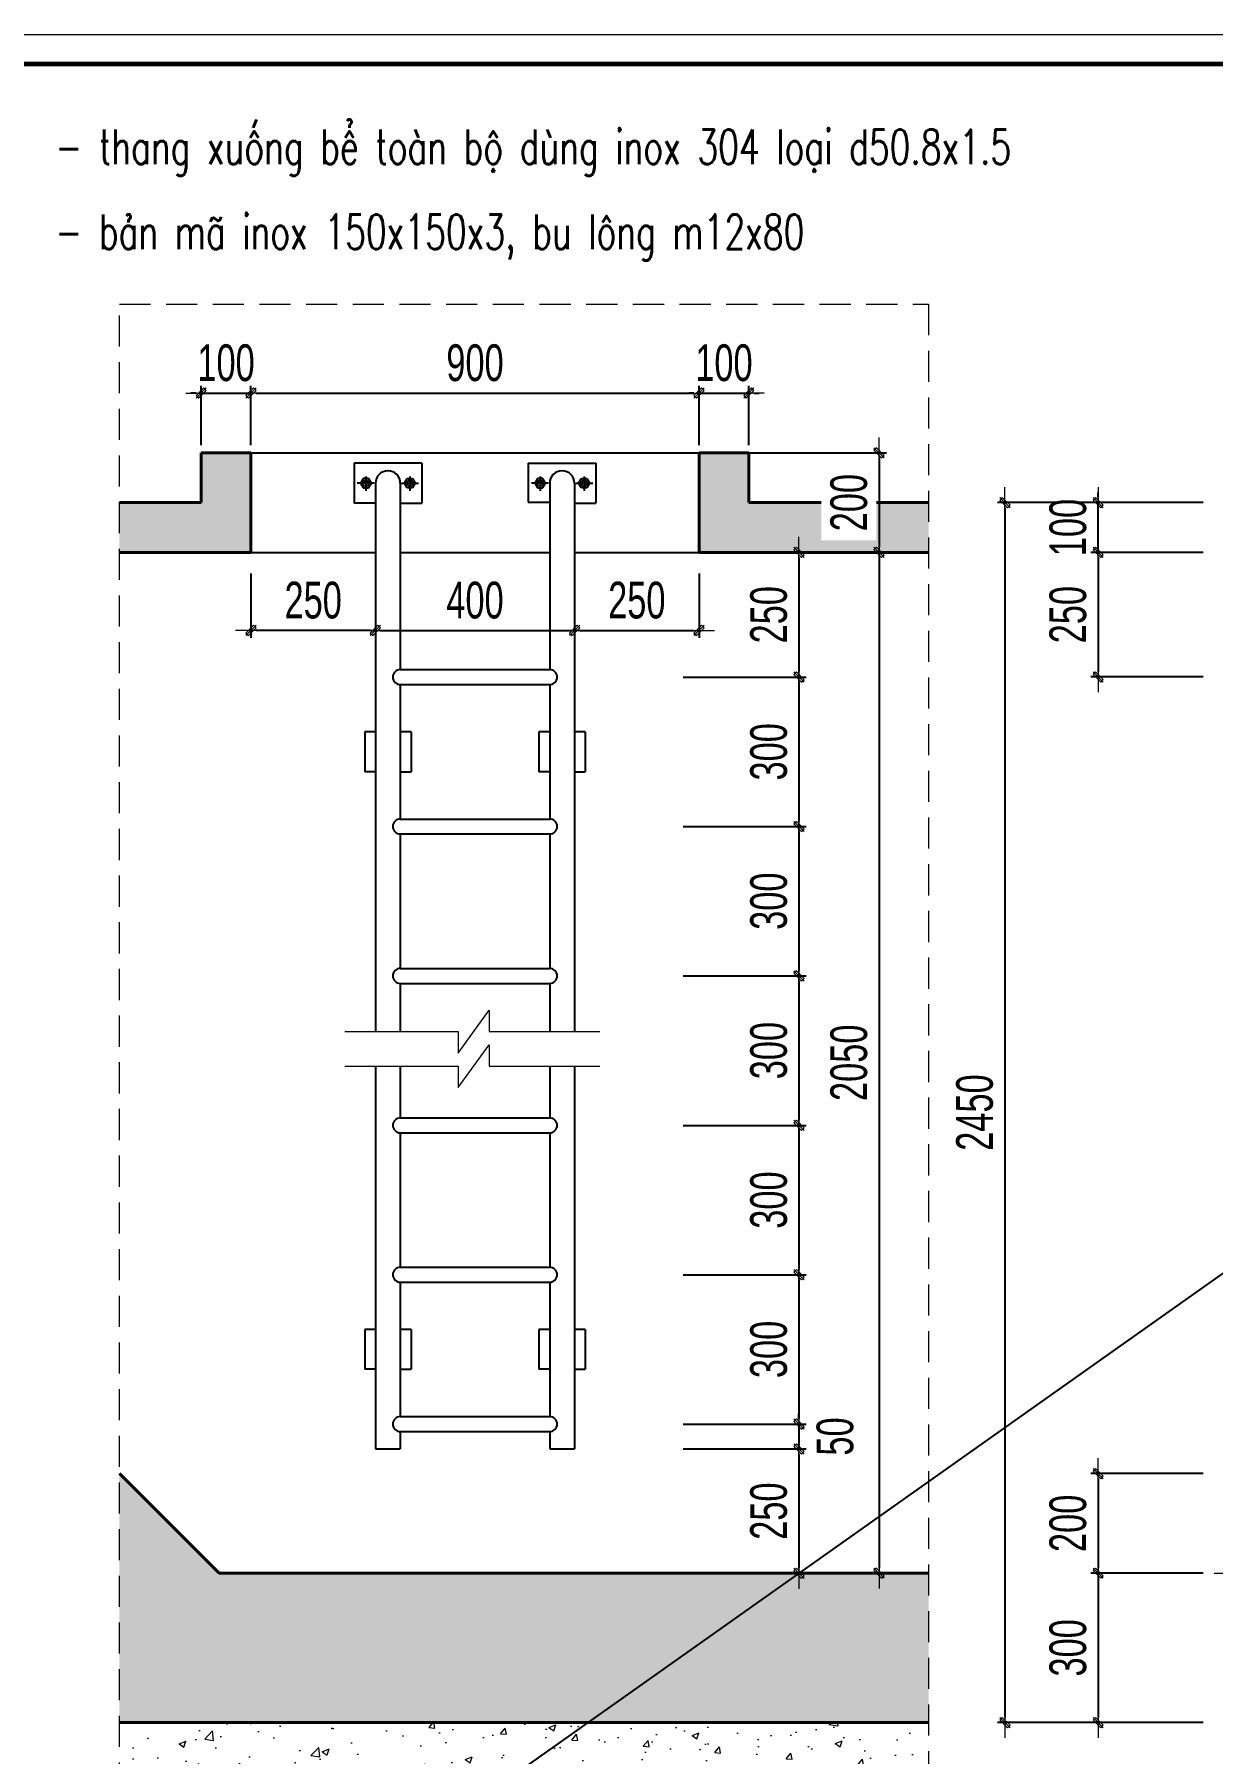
# Model space of a CAD drawing. Extents: x -192823 to 24985, y 78808 to 102574.
# Drawn here: x -127014 to -122281, y 95664 to 102570 of the extents above; entities that cross this region are included whole.
import ezdxf
from ezdxf.enums import TextEntityAlignment as Align

# ---------------------------------------------------------------- set-up
doc = ezdxf.new("R2010")
doc.units = 0
doc.header["$LTSCALE"] = 5
doc.header["$MEASUREMENT"] = 0
doc.header["$PDMODE"] = 3
doc.header["$PDSIZE"] = -5
doc.linetypes.add('DASHDOT', pattern=[1, 0.5, -0.25, 0, -0.25])
doc.linetypes.add('HIDDEN', pattern=[0.375, 0.25, -0.125])
doc.layers.get('0').update_dxf_attribs({"linetype": 'CONTINUOUS', "lineweight": 25})
doc.layers.get('DEFPOINTS').update_dxf_attribs({"linetype": 'CONTINUOUS', "lineweight": 9})
for name, color, linetype, lineweight in [('EG Hatch', 252, 'CONTINUOUS', 9), ('ISO', 153, 'CONTINUOUS', 15), ('Khungten_LCDI', 7, 'CONTINUOUS', 25), ('KICHTHUOC', 167, 'CONTINUOUS', 15), ('LC Dim', 8, 'CONTINUOUS', 18), ('LC Hatch', 252, 'CONTINUOUS', 9), ('LC MANH DUT', 35, 'HIDDEN', 5), ('LC Net dam2', 6, 'CONTINUOUS', 40), ('LC Net thay', 7, 'CONTINUOUS', 25), ('LC Net truc', 79, 'DASHDOT', 13), ('LC Text1', 3, 'CONTINUOUS', 20)]:
    doc.layers.add(name, color=color, linetype=linetype, lineweight=lineweight)
doc.layers.add('KCS_Plotter', color=11, linetype='CONTINUOUS', plot=False)
doc.styles.add('HOATBIF', font='hoatbif.shx', dxfattribs={"width": 0.7})
doc.styles.add('Khungten', font='', dxfattribs={"width": 0.9, "height": 5000})
doc.styles.add('LC 3', font='vnsimli.shx', dxfattribs={"width": 0.75})
doc.styles.add('Title', font='', dxfattribs={"width": 0.8})
doc.styles.get('Khungten').set_extended_font_data('.VnAvantH')
doc.styles.get('Title').set_extended_font_data('.VnBlackH')
doc.dimstyles.new('1-100(1-50)', dxfattribs={"dimscale": 59, "dimtxt": 2.5, "dimasz": 0.35, "dimexe": 0.5, "dimexo": 0, "dimgap": 0.8, "dimtad": 1, "dimdec": 0, "dimzin": 0, "dimdsep": 46, "dimtxsty": 'HOATBIF', "dimblk1": 'DOT', "dimblk2": 'DOT', "dimsah": 1, "dimcen": -1, "dimdle": 1, "dimclrd": 256, "dimclre": 256, "dimclrt": 4, "dimadec": 3, "dimazin": 2, "dimtfac": 0.333333, "dimtdec": 0, "dimtix": 1, "dimtmove": 2, "dimatfit": 3, "dimldrblk": 'DOT', "dimfxl": 1, "dimtvp": 0.833333, "dimtolj": 1, "dimtzin": 0, "dimarcsym": 0})

# ---------------------------------------------------------------- blocks, each defined once
blk = doc.blocks.new('DOT')
at = {"layer": 'KICHTHUOC'}
blk.add_line((-3, 0), (3, 0), dxfattribs=at)
at = {"layer": 'KICHTHUOC', "color": 4}
blk.add_line((-1, -1), (1, 1), dxfattribs=at)
blk.add_lwpolyline([(0.5, 1), (-1, -0.5), (-0.5, -1), (1, 0.5)], close=True, dxfattribs=at)
blk = doc.blocks.new('*D204')
at = {"layer": 'DEFPOINTS', "color": 0, "transparency": 16777216}
for p in [(-126143.9, 101129.3), (-126343.9, 100919.7), (-126143.9, 100919.7)]:
    blk.add_point(p, dxfattribs=at)
at = {"layer": 'LC Dim', "lineweight": -2, "transparency": 16777216}
for p, q in [((-126364.5, 101129.3), (-126385.2, 101129.3)), ((-126343.9, 100919.7), (-126343.9, 101158.8)), ((-126343.9, 101129.3), (-126143.9, 101129.3)), ((-126143.9, 100919.7), (-126143.9, 101158.8)), ((-126123.2, 101129.3), (-126102.6, 101129.3))]:
    blk.add_line(p, q, dxfattribs=at)
at = {"layer": 'LC Dim', "lineweight": -2, "transparency": 16777216, "xscale": 20.65, "yscale": 20.65, "zscale": 20.65}
blk.add_blockref('DOT', (-126343.9, 101129.3), dxfattribs=at)
at = {"layer": 'LC Dim', "lineweight": -2, "transparency": 16777216, "xscale": 20.65, "yscale": 20.65, "zscale": 20.65, "rotation": 180}
blk.add_blockref('DOT', (-126143.9, 101129.3), dxfattribs=at)
at = {"layer": 'LC Dim', "color": 4, "transparency": 16777216, "insert": (-126243.9, 101250.2), "char_height": 147.5, "attachment_point": 5, "style": 'HOATBIF'}
blk.add_mtext('\\A1;100', dxfattribs=at)
blk = doc.blocks.new('*D205')
at = {"layer": 'DEFPOINTS', "color": 0, "transparency": 16777216}
for p in [(-124343.9, 101129.3), (-126143.9, 100919.7), (-124343.9, 100919.7)]:
    blk.add_point(p, dxfattribs=at)
at = {"layer": 'LC Dim', "lineweight": -2, "transparency": 16777216}
for p, q in [((-126143.9, 100919.7), (-126143.9, 101158.8)), ((-126123.2, 101129.3), (-124364.5, 101129.3)), ((-124343.9, 100919.7), (-124343.9, 101158.8))]:
    blk.add_line(p, q, dxfattribs=at)
at = {"layer": 'LC Dim', "lineweight": -2, "transparency": 16777216, "xscale": 20.65, "yscale": 20.65, "zscale": 20.65, "rotation": 180}
blk.add_blockref('DOT', (-126143.9, 101129.3), dxfattribs=at)
at = {"layer": 'LC Dim', "lineweight": -2, "transparency": 16777216, "xscale": 20.65, "yscale": 20.65, "zscale": 20.65}
blk.add_blockref('DOT', (-124343.9, 101129.3), dxfattribs=at)
at = {"layer": 'LC Dim', "color": 4, "transparency": 16777216, "insert": (-125243.9, 101250.2), "char_height": 147.5, "attachment_point": 5, "style": 'HOATBIF'}
blk.add_mtext('\\A1;900', dxfattribs=at)
blk = doc.blocks.new('*D206')
at = {"layer": 'DEFPOINTS', "color": 0, "transparency": 16777216}
for p in [(-124143.9, 101129.3), (-124343.9, 100919.7), (-124143.9, 100919.7)]:
    blk.add_point(p, dxfattribs=at)
at = {"layer": 'LC Dim', "lineweight": -2, "transparency": 16777216}
for p, q in [((-124364.5, 101129.3), (-124385.2, 101129.3)), ((-124343.9, 100919.7), (-124343.9, 101158.8)), ((-124343.9, 101129.3), (-124143.9, 101129.3)), ((-124143.9, 100919.7), (-124143.9, 101158.8)), ((-124123.2, 101129.3), (-124102.6, 101129.3))]:
    blk.add_line(p, q, dxfattribs=at)
at = {"layer": 'LC Dim', "lineweight": -2, "transparency": 16777216, "xscale": 20.65, "yscale": 20.65, "zscale": 20.65}
blk.add_blockref('DOT', (-124343.9, 101129.3), dxfattribs=at)
at = {"layer": 'LC Dim', "lineweight": -2, "transparency": 16777216, "xscale": 20.65, "yscale": 20.65, "zscale": 20.65, "rotation": 180}
blk.add_blockref('DOT', (-124143.9, 101129.3), dxfattribs=at)
at = {"layer": 'LC Dim', "color": 4, "transparency": 16777216, "insert": (-124243.9, 101250.2), "char_height": 147.5, "attachment_point": 5, "style": 'HOATBIF'}
blk.add_mtext('\\A1;100', dxfattribs=at)
blk = doc.blocks.new('*D207')
at = {"layer": 'DEFPOINTS', "color": 0, "transparency": 16777216}
for p in [(-124407.6, 100889.2), (-124407.6, 100489.2), (-123620.8, 100489.2)]:
    blk.add_point(p, dxfattribs=at)
at = {"layer": 'LC Dim', "lineweight": -2, "transparency": 16777216}
for p, q in [((-124407.6, 100889.2), (-123591.3, 100889.2)), ((-123620.8, 100868.5), (-123620.8, 100509.8)), ((-124407.6, 100489.2), (-123591.3, 100489.2))]:
    blk.add_line(p, q, dxfattribs=at)
at = {"layer": 'LC Dim', "lineweight": -2, "transparency": 16777216, "xscale": 20.65, "yscale": 20.65, "zscale": 20.65}
for p, rotation in [((-123620.8, 100889.2), 90), ((-123620.8, 100489.2), 270)]:
    blk.add_blockref('DOT', p, dxfattribs=dict(at, rotation=rotation))
at = {"layer": 'LC Dim', "color": 4, "transparency": 16777216, "insert": (-123741.7, 100689.2), "char_height": 147.5, "attachment_point": 5, "rotation": 90, "style": 'HOATBIF', "bg_fill": 3, "box_fill_scale": 1.25, "bg_fill_color": 256, "bg_fill_true_color": 13158600, "bg_fill_transparency": 0}
blk.add_mtext('\\A1;200', dxfattribs=at)
blk = doc.blocks.new('*D208')
at = {"layer": 'DEFPOINTS', "color": 0, "transparency": 16777216}
for p in [(-124407.6, 100489.2), (-124407.6, 99988.3), (-123942.7, 99988.3)]:
    blk.add_point(p, dxfattribs=at)
at = {"layer": 'LC Dim', "lineweight": -2, "transparency": 16777216}
for p, q in [((-124407.6, 100489.2), (-123913.2, 100489.2)), ((-123942.7, 100468.5), (-123942.7, 100009)), ((-124407.6, 99988.3), (-123913.2, 99988.3))]:
    blk.add_line(p, q, dxfattribs=at)
at = {"layer": 'LC Dim', "lineweight": -2, "transparency": 16777216, "xscale": 20.65, "yscale": 20.65, "zscale": 20.65}
for p, rotation in [((-123942.7, 100489.2), 90), ((-123942.7, 99988.3), 270)]:
    blk.add_blockref('DOT', p, dxfattribs=dict(at, rotation=rotation))
at = {"layer": 'LC Dim', "color": 4, "transparency": 16777216, "insert": (-124063.7, 100238.8), "char_height": 147.5, "attachment_point": 5, "rotation": 90, "style": 'HOATBIF'}
blk.add_mtext('\\A1;250', dxfattribs=at)
blk = doc.blocks.new('*D209')
at = {"layer": 'DEFPOINTS', "color": 0, "transparency": 16777216}
for p in [(-124407.6, 99388.3), (-124407.6, 98788.3), (-123942.7, 98788.3)]:
    blk.add_point(p, dxfattribs=at)
at = {"layer": 'LC Dim', "lineweight": -2, "transparency": 16777216}
for p, q in [((-124407.6, 99388.3), (-123913.2, 99388.3)), ((-123942.7, 99367.7), (-123942.7, 98809)), ((-124407.6, 98788.3), (-123913.2, 98788.3))]:
    blk.add_line(p, q, dxfattribs=at)
at = {"layer": 'LC Dim', "lineweight": -2, "transparency": 16777216, "xscale": 20.65, "yscale": 20.65, "zscale": 20.65}
for p, rotation in [((-123942.7, 99388.3), 90), ((-123942.7, 98788.3), 270)]:
    blk.add_blockref('DOT', p, dxfattribs=dict(at, rotation=rotation))
at = {"layer": 'LC Dim', "color": 4, "transparency": 16777216, "insert": (-124063.7, 99088.3), "char_height": 147.5, "attachment_point": 5, "rotation": 90, "style": 'HOATBIF'}
blk.add_mtext('\\A1;300', dxfattribs=at)
blk = doc.blocks.new('*D210')
at = {"layer": 'DEFPOINTS', "color": 0, "transparency": 16777216}
for p in [(-124407.6, 98788.3), (-124407.6, 98187.8), (-123942.7, 98187.8)]:
    blk.add_point(p, dxfattribs=at)
at = {"layer": 'LC Dim', "lineweight": -2, "transparency": 16777216}
for p, q in [((-124407.6, 98788.3), (-123913.2, 98788.3)), ((-123942.7, 98767.7), (-123942.7, 98208.5)), ((-124407.6, 98187.8), (-123913.2, 98187.8))]:
    blk.add_line(p, q, dxfattribs=at)
at = {"layer": 'LC Dim', "lineweight": -2, "transparency": 16777216, "xscale": 20.65, "yscale": 20.65, "zscale": 20.65}
for p, rotation in [((-123942.7, 98788.3), 90), ((-123942.7, 98187.8), 270)]:
    blk.add_blockref('DOT', p, dxfattribs=dict(at, rotation=rotation))
at = {"layer": 'LC Dim', "color": 4, "transparency": 16777216, "insert": (-124063.7, 98488.1), "char_height": 147.5, "attachment_point": 5, "rotation": 90, "style": 'HOATBIF'}
blk.add_mtext('\\A1;300', dxfattribs=at)
blk = doc.blocks.new('*D211')
at = {"layer": 'DEFPOINTS', "color": 0, "transparency": 16777216}
for p in [(-124407.6, 97587.8), (-124407.6, 96987.8), (-123942.7, 96987.8)]:
    blk.add_point(p, dxfattribs=at)
at = {"layer": 'LC Dim', "lineweight": -2, "transparency": 16777216}
for p, q in [((-124407.6, 97587.8), (-123913.2, 97587.8)), ((-123942.7, 97567.2), (-123942.7, 97008.5)), ((-124407.6, 96987.8), (-123913.2, 96987.8))]:
    blk.add_line(p, q, dxfattribs=at)
at = {"layer": 'LC Dim', "lineweight": -2, "transparency": 16777216, "xscale": 20.65, "yscale": 20.65, "zscale": 20.65}
for p, rotation in [((-123942.7, 97587.8), 90), ((-123942.7, 96987.8), 270)]:
    blk.add_blockref('DOT', p, dxfattribs=dict(at, rotation=rotation))
at = {"layer": 'LC Dim', "color": 4, "transparency": 16777216, "insert": (-124063.7, 97287.8), "char_height": 147.5, "attachment_point": 5, "rotation": 90, "style": 'HOATBIF'}
blk.add_mtext('\\A1;300', dxfattribs=at)
blk = doc.blocks.new('*D212')
at = {"layer": 'DEFPOINTS', "color": 0, "transparency": 16777216}
for p in [(-124407.6, 96888.3), (-124407.6, 96388.2), (-123942.7, 96388.2)]:
    blk.add_point(p, dxfattribs=at)
at = {"layer": 'LC Dim', "lineweight": -2, "transparency": 16777216}
for p, q in [((-124407.6, 96888.3), (-123913.2, 96888.3)), ((-123942.7, 96867.7), (-123942.7, 96408.8)), ((-124407.6, 96388.2), (-123913.2, 96388.2))]:
    blk.add_line(p, q, dxfattribs=at)
at = {"layer": 'LC Dim', "lineweight": -2, "transparency": 16777216, "xscale": 20.65, "yscale": 20.65, "zscale": 20.65}
for p, rotation in [((-123942.7, 96888.3), 90), ((-123942.7, 96388.2), 270)]:
    blk.add_blockref('DOT', p, dxfattribs=dict(at, rotation=rotation))
at = {"layer": 'LC Dim', "color": 4, "transparency": 16777216, "insert": (-124063.7, 96638.3), "char_height": 147.5, "attachment_point": 5, "rotation": 90, "style": 'HOATBIF'}
blk.add_mtext('\\A1;250', dxfattribs=at)
blk = doc.blocks.new('*D213')
at = {"layer": 'DEFPOINTS', "color": 0, "transparency": 16777216}
for p in [(-124407.6, 100489.2), (-124407.6, 96389.2), (-123620.8, 96389.2)]:
    blk.add_point(p, dxfattribs=at)
at = {"layer": 'LC Dim', "lineweight": -2, "transparency": 16777216}
for p, q in [((-124407.6, 100489.2), (-123591.3, 100489.2)), ((-123620.8, 100468.5), (-123620.8, 96409.8)), ((-124407.6, 96389.2), (-123591.3, 96389.2))]:
    blk.add_line(p, q, dxfattribs=at)
at = {"layer": 'LC Dim', "lineweight": -2, "transparency": 16777216, "xscale": 20.65, "yscale": 20.65, "zscale": 20.65}
for p, rotation in [((-123620.8, 100489.2), 90), ((-123620.8, 96389.2), 270)]:
    blk.add_blockref('DOT', p, dxfattribs=dict(at, rotation=rotation))
at = {"layer": 'LC Dim', "color": 4, "transparency": 16777216, "insert": (-123741.7, 98439.2), "char_height": 147.5, "attachment_point": 5, "rotation": 90, "style": 'HOATBIF'}
blk.add_mtext('\\A1;2050', dxfattribs=at)
blk = doc.blocks.new('*D214')
at = {"layer": 'DEFPOINTS', "color": 0, "transparency": 16777216}
for p in [(-125643.9, 100404.6), (-124843.9, 100404.6), (-124843.9, 100175.7)]:
    blk.add_point(p, dxfattribs=at)
at = {"layer": 'LC Dim', "lineweight": -2, "transparency": 16777216}
for p, q in [((-125643.9, 100404.6), (-125643.9, 100146.2)), ((-124843.9, 100404.6), (-124843.9, 100146.2)), ((-125623.2, 100175.7), (-124864.5, 100175.7))]:
    blk.add_line(p, q, dxfattribs=at)
at = {"layer": 'LC Dim', "lineweight": -2, "transparency": 16777216, "xscale": 20.65, "yscale": 20.65, "zscale": 20.65, "rotation": 180}
blk.add_blockref('DOT', (-125643.9, 100175.7), dxfattribs=at)
at = {"layer": 'LC Dim', "lineweight": -2, "transparency": 16777216, "xscale": 20.65, "yscale": 20.65, "zscale": 20.65}
blk.add_blockref('DOT', (-124843.9, 100175.7), dxfattribs=at)
at = {"layer": 'LC Dim', "color": 4, "transparency": 16777216, "insert": (-125243.9, 100296.7), "char_height": 147.5, "attachment_point": 5, "style": 'HOATBIF'}
blk.add_mtext('\\A1;400', dxfattribs=at)
blk = doc.blocks.new('*D215')
at = {"layer": 'DEFPOINTS', "color": 0, "transparency": 16777216}
for p in [(-126143.9, 100404.6), (-125643.9, 100404.6), (-126143.9, 100175.7)]:
    blk.add_point(p, dxfattribs=at)
at = {"layer": 'LC Dim', "lineweight": -2, "transparency": 16777216}
for p, q in [((-126143.9, 100404.6), (-126143.9, 100146.2)), ((-125643.9, 100404.6), (-125643.9, 100146.2)), ((-125664.5, 100175.7), (-126123.2, 100175.7))]:
    blk.add_line(p, q, dxfattribs=at)
at = {"layer": 'LC Dim', "lineweight": -2, "transparency": 16777216, "xscale": 20.65, "yscale": 20.65, "zscale": 20.65, "rotation": 180}
blk.add_blockref('DOT', (-126143.9, 100175.7), dxfattribs=at)
at = {"layer": 'LC Dim', "lineweight": -2, "transparency": 16777216, "xscale": 20.65, "yscale": 20.65, "zscale": 20.65}
blk.add_blockref('DOT', (-125643.9, 100175.7), dxfattribs=at)
at = {"layer": 'LC Dim', "color": 4, "transparency": 16777216, "insert": (-125893.9, 100296.7), "char_height": 147.5, "attachment_point": 5, "style": 'HOATBIF'}
blk.add_mtext('\\A1;250', dxfattribs=at)
blk = doc.blocks.new('*D216')
at = {"layer": 'DEFPOINTS', "color": 0, "transparency": 16777216}
for p in [(-124843.9, 100404.6), (-124343.9, 100404.6), (-124343.9, 100175.7)]:
    blk.add_point(p, dxfattribs=at)
at = {"layer": 'LC Dim', "lineweight": -2, "transparency": 16777216}
for p, q in [((-124843.9, 100404.6), (-124843.9, 100146.2)), ((-124343.9, 100404.6), (-124343.9, 100146.2)), ((-124823.2, 100175.7), (-124364.5, 100175.7))]:
    blk.add_line(p, q, dxfattribs=at)
at = {"layer": 'LC Dim', "lineweight": -2, "transparency": 16777216, "xscale": 20.65, "yscale": 20.65, "zscale": 20.65, "rotation": 180}
blk.add_blockref('DOT', (-124843.9, 100175.7), dxfattribs=at)
at = {"layer": 'LC Dim', "lineweight": -2, "transparency": 16777216, "xscale": 20.65, "yscale": 20.65, "zscale": 20.65}
blk.add_blockref('DOT', (-124343.9, 100175.7), dxfattribs=at)
at = {"layer": 'LC Dim', "color": 4, "transparency": 16777216, "insert": (-124593.9, 100296.7), "char_height": 147.5, "attachment_point": 5, "style": 'HOATBIF'}
blk.add_mtext('\\A1;250', dxfattribs=at)
blk = doc.blocks.new('*D217')
at = {"layer": 'DEFPOINTS', "color": 0, "transparency": 16777216}
for p in [(-124407.6, 98187.8), (-124407.6, 97587.8), (-123942.7, 97587.8)]:
    blk.add_point(p, dxfattribs=at)
at = {"layer": 'LC Dim', "lineweight": -2, "transparency": 16777216}
for p, q in [((-124407.6, 98187.8), (-123913.2, 98187.8)), ((-123942.7, 98167.2), (-123942.7, 97608.5)), ((-124407.6, 97587.8), (-123913.2, 97587.8))]:
    blk.add_line(p, q, dxfattribs=at)
at = {"layer": 'LC Dim', "lineweight": -2, "transparency": 16777216, "xscale": 20.65, "yscale": 20.65, "zscale": 20.65}
for p, rotation in [((-123942.7, 98187.8), 90), ((-123942.7, 97587.8), 270)]:
    blk.add_blockref('DOT', p, dxfattribs=dict(at, rotation=rotation))
at = {"layer": 'LC Dim', "color": 4, "transparency": 16777216, "insert": (-124063.7, 97887.8), "char_height": 147.5, "attachment_point": 5, "rotation": 90, "style": 'HOATBIF'}
blk.add_mtext('\\A1;300', dxfattribs=at)
blk = doc.blocks.new('*D179')
at = {"layer": 'DEFPOINTS', "color": 0, "transparency": 16777216}
for p in [(-122740.8, 100689.2), (-122318.9, 100689.2), (-122318.9, 100489.2)]:
    blk.add_point(p, dxfattribs=at)
at = {"layer": 'LC Dim', "lineweight": -2, "transparency": 16777216}
for p, q in [((-122318.9, 100689.2), (-122770.3, 100689.2)), ((-122740.8, 100709.8), (-122740.8, 100730.5)), ((-122740.8, 100489.2), (-122740.8, 100689.2)), ((-122318.9, 100489.2), (-122770.3, 100489.2)), ((-122740.8, 100468.5), (-122740.8, 100447.9))]:
    blk.add_line(p, q, dxfattribs=at)
at = {"layer": 'LC Dim', "lineweight": -2, "transparency": 16777216, "xscale": 20.65, "yscale": 20.65, "zscale": 20.65}
for p, rotation in [((-122740.8, 100689.2), 270), ((-122740.8, 100489.2), 90)]:
    blk.add_blockref('DOT', p, dxfattribs=dict(at, rotation=rotation))
at = {"layer": 'LC Dim', "color": 4, "transparency": 16777216, "insert": (-122861.7, 100589.2), "char_height": 147.5, "attachment_point": 5, "rotation": 90, "style": 'HOATBIF'}
blk.add_mtext('\\A1;100', dxfattribs=at)
blk = doc.blocks.new('*D180')
at = {"layer": 'DEFPOINTS', "color": 0, "transparency": 16777216}
for p in [(-122318.9, 100489.2), (-122740.8, 99989.2), (-122318.9, 99989.2)]:
    blk.add_point(p, dxfattribs=at)
at = {"layer": 'LC Dim', "lineweight": -2, "transparency": 16777216}
for p, q in [((-122318.9, 100489.2), (-122770.3, 100489.2)), ((-122740.8, 100468.5), (-122740.8, 100009.8)), ((-122318.9, 99989.2), (-122770.3, 99989.2))]:
    blk.add_line(p, q, dxfattribs=at)
at = {"layer": 'LC Dim', "lineweight": -2, "transparency": 16777216, "xscale": 20.65, "yscale": 20.65, "zscale": 20.65}
for p, rotation in [((-122740.8, 100489.2), 90), ((-122740.8, 99989.2), 270)]:
    blk.add_blockref('DOT', p, dxfattribs=dict(at, rotation=rotation))
at = {"layer": 'LC Dim', "color": 4, "transparency": 16777216, "insert": (-122861.7, 100239.2), "char_height": 147.5, "attachment_point": 5, "rotation": 90, "style": 'HOATBIF'}
blk.add_mtext('\\A1;250', dxfattribs=at)
blk = doc.blocks.new('*D182')
at = {"layer": 'DEFPOINTS', "color": 0, "transparency": 16777216}
for p in [(-122318.9, 96789.2), (-122740.8, 96389.2), (-122318.9, 96389.2)]:
    blk.add_point(p, dxfattribs=at)
at = {"layer": 'LC Dim', "lineweight": -2, "transparency": 16777216}
for p, q in [((-122318.9, 96789.2), (-122770.3, 96789.2)), ((-122740.8, 96768.5), (-122740.8, 96409.8)), ((-122318.9, 96389.2), (-122770.3, 96389.2))]:
    blk.add_line(p, q, dxfattribs=at)
at = {"layer": 'LC Dim', "lineweight": -2, "transparency": 16777216, "xscale": 20.65, "yscale": 20.65, "zscale": 20.65}
for p, rotation in [((-122740.8, 96789.2), 90), ((-122740.8, 96389.2), 270)]:
    blk.add_blockref('DOT', p, dxfattribs=dict(at, rotation=rotation))
at = {"layer": 'LC Dim', "color": 4, "transparency": 16777216, "insert": (-122861.7, 96589.2), "char_height": 147.5, "attachment_point": 5, "rotation": 90, "style": 'HOATBIF'}
blk.add_mtext('\\A1;200', dxfattribs=at)
blk = doc.blocks.new('*D183')
at = {"layer": 'DEFPOINTS', "color": 0, "transparency": 16777216}
for p in [(-122318.9, 96389.2), (-122740.8, 95789.2), (-122318.9, 95789.2)]:
    blk.add_point(p, dxfattribs=at)
at = {"layer": 'LC Dim', "lineweight": -2, "transparency": 16777216}
for p, q in [((-122318.9, 96389.2), (-122770.3, 96389.2)), ((-122740.8, 96368.5), (-122740.8, 95809.8)), ((-122318.9, 95789.2), (-122770.3, 95789.2))]:
    blk.add_line(p, q, dxfattribs=at)
at = {"layer": 'LC Dim', "lineweight": -2, "transparency": 16777216, "xscale": 20.65, "yscale": 20.65, "zscale": 20.65}
for p, rotation in [((-122740.8, 96389.2), 90), ((-122740.8, 95789.2), 270)]:
    blk.add_blockref('DOT', p, dxfattribs=dict(at, rotation=rotation))
at = {"layer": 'LC Dim', "color": 4, "transparency": 16777216, "insert": (-122861.7, 96089.2), "char_height": 147.5, "attachment_point": 5, "rotation": 90, "style": 'HOATBIF'}
blk.add_mtext('\\A1;300', dxfattribs=at)
blk = doc.blocks.new('*D184')
at = {"layer": 'DEFPOINTS', "color": 0, "transparency": 16777216}
for p in [(-122318.9, 100689.2), (-123115.5, 95789.2), (-122544.6, 95789.2)]:
    blk.add_point(p, dxfattribs=at)
at = {"layer": 'LC Dim', "lineweight": -2, "transparency": 16777216}
for p, q in [((-122318.9, 100689.2), (-123145, 100689.2)), ((-123115.5, 100668.5), (-123115.5, 95809.8)), ((-122544.6, 95789.2), (-123145, 95789.2))]:
    blk.add_line(p, q, dxfattribs=at)
at = {"layer": 'LC Dim', "lineweight": -2, "transparency": 16777216, "xscale": 20.65, "yscale": 20.65, "zscale": 20.65}
for p, rotation in [((-123115.5, 100689.2), 90), ((-123115.5, 95789.2), 270)]:
    blk.add_blockref('DOT', p, dxfattribs=dict(at, rotation=rotation))
at = {"layer": 'LC Dim', "color": 4, "transparency": 16777216, "insert": (-123236.4, 98239.2), "char_height": 147.5, "attachment_point": 5, "rotation": 90, "style": 'HOATBIF'}
blk.add_mtext('\\A1;2450', dxfattribs=at)
blk = doc.blocks.new('*D372')
at = {"layer": 'DEFPOINTS', "color": 0, "transparency": 16777216}
for p in [(-124407.6, 99988.3), (-124407.6, 99388.3), (-123942.7, 99388.3)]:
    blk.add_point(p, dxfattribs=at)
at = {"layer": 'LC Dim', "lineweight": -2, "transparency": 16777216}
for p, q in [((-124407.6, 99988.3), (-123913.2, 99988.3)), ((-123942.7, 99967.7), (-123942.7, 99409)), ((-124407.6, 99388.3), (-123913.2, 99388.3))]:
    blk.add_line(p, q, dxfattribs=at)
at = {"layer": 'LC Dim', "lineweight": -2, "transparency": 16777216, "xscale": 20.65, "yscale": 20.65, "zscale": 20.65}
for p, rotation in [((-123942.7, 99988.3), 90), ((-123942.7, 99388.3), 270)]:
    blk.add_blockref('DOT', p, dxfattribs=dict(at, rotation=rotation))
at = {"layer": 'LC Dim', "color": 4, "transparency": 16777216, "insert": (-124063.7, 99688.3), "char_height": 147.5, "attachment_point": 5, "rotation": 90, "style": 'HOATBIF'}
blk.add_mtext('\\A1;300', dxfattribs=at)
blk = doc.blocks.new('*D641')
at = {"layer": 'DEFPOINTS', "color": 0, "transparency": 16777216}
for p in [(-124407.6, 96987.8), (-124407.6, 96888.3), (-123942.7, 96888.3)]:
    blk.add_point(p, dxfattribs=at)
at = {"layer": 'LC Dim', "lineweight": -2, "transparency": 16777216}
for p, q in [((-123942.7, 97008.5), (-123942.7, 97029.1)), ((-124407.6, 96987.8), (-123913.2, 96987.8)), ((-123942.7, 96987.8), (-123942.7, 96888.3)), ((-124407.6, 96888.3), (-123913.2, 96888.3)), ((-123942.7, 96867.7), (-123942.7, 96847))]:
    blk.add_line(p, q, dxfattribs=at)
at = {"layer": 'LC Dim', "lineweight": -2, "transparency": 16777216, "xscale": 20.65, "yscale": 20.65, "zscale": 20.65}
for p, rotation in [((-123942.7, 96987.8), 270), ((-123942.7, 96888.3), 90)]:
    blk.add_blockref('DOT', p, dxfattribs=dict(at, rotation=rotation))
at = {"layer": 'LC Dim', "color": 4, "transparency": 16777216, "insert": (-123797.2, 96938.1), "char_height": 147.5, "attachment_point": 5, "rotation": 90, "style": 'HOATBIF'}
blk.add_mtext('\\A1;50', dxfattribs=at)
blk = doc.blocks.new('lcdi dien')
at = {"layer": 'DEFPOINTS', "lineweight": 0}
blk.add_lwpolyline([(-1200, -14850), (-1200, 14850), (40800, 14850), (40800, -14850)], close=True, dxfattribs=at)
at = {"layer": 'Khungten_LCDI', "color": 5, "lineweight": 60}
blk.add_lwpolyline([(0, -14650), (0, 14650), (40600, 14650), (40600, -14650)], close=True, dxfattribs=at)
at = {"color": 7, "style": 'Khungten', "width": 0.8}
for tag, p in [('REVISION', (39499, -10746)), ('NGAYHT', (39546, -11609))]:
    blk.add_attdef(tag, text='', height=200, dxfattribs=at).set_placement(p, align=Align.CENTER)
at = {"layer": 'LC Text1', "style": 'Title', "width": 1.485915}
for tag, p, p2 in [('TENBANVE1', (36913, -8886), (40339, -8886)), ('TENBANVE2', (36913, -9562), (40339, -9562))]:
    blk.add_attdef(tag, text='', height=250, dxfattribs=at).set_placement(p, p2, align=Align.FIT)
at = {"layer": 'LC Text1', "style": 'Title', "width": 0.7}
blk.add_attdef('SOBANVE', text='', height=250, dxfattribs=at).set_placement((39562, -13896), align=Align.CENTER)

msp = doc.modelspace()

# ---------------------------------------------------------------- hatches: boundary and pattern name
at = {"layer": 'EG Hatch'}
h = msp.add_hatch(dxfattribs=at)
h.set_pattern_fill('AR-CONC', color=256, scale=40, style=0)
h.set_pattern_definition([(50, (-10932.63, 116242), (286.90407, -25.10085), [30, -330]), (355, (-10932.63, 116242), (-55.5005, 300.87685), [24, -264]), (100.4514, (-10908.73, 116239.92), (231.40375, 275.7758), [25.4961, -280.45684]), (46.1842, (-10932.63, 116322), (426.8964, -66.2076), [45, -495]), (96.6356, (-10897.06, 116316.5), (373.8651, 389.6471), [38.2441, -420.6852]), (351.1842, (-10932.63, 116322), (373.8648, 389.6474), [36, -396]), (21, (-10892.63, 116302), (238.7628, -161.04756), [30, -330]), (326, (-10892.63, 116302), (97.3261, 290.06), [24, -264]), (71.4514, (-10872.74, 116288.6), (336.08905, 129.0122), [25.4961, -280.45684]), (37.5, (-10932.63, 116242.01), (4.86394, 133.15754), [0, -260.8, 0, -268, 0, -265]), (7.5, (-10932.63, 116242.01), (105.22781, 157.76468), [0, -152.8, 0, -254.8, 0, -101]), (327.5, (-11021.83, 116242.01), (213.52897, -9.02195), [0, -100, 0, -312, 0, -414]), (317.5, (-11061.83, 116242), (233.27447, 40.042), [0, -130, 0, -207.2, 0, -294])])
h.paths.add_polyline_path([(-126672.1, 95789.2), (-126672.1, 95589.2), (-123472.2, 95589.2), (-123472.2, 95789.2)])
at = {"layer": 'LC Hatch'}
h = msp.add_hatch(dxfattribs=at)
h.set_pattern_fill('BTCT', color=256, scale=30, angle=90)
h.set_pattern_definition([(140, (0, 0), (18.82564, 215.17805), [22.5, -247.5]), (85, (0, 0), (-225.65764, -41.6254), [18, -198]), (190.4514, (1.57, 17.93), (-206.83186, 173.55281), [19.12206, -210.34263]), (136.1842, (-60, 4e-15), (49.6557, 320.1723), [33.75, -371.25]), (186.6356, (-55.86, 26.68), (-292.23536, 280.3988), [28.6831, -315.5139]), (81.1842, (-60, 4e-15), (-292.2356, 280.3986), [27, -297]), (111, (-45, 30), (120.78567, 179.07212), [22.5, -247.5]), (56, (-45, 30), (-217.545, 72.9946), [18, -198]), (161.4514, (-34.93, 44.92), (-96.75915, 252.0668), [19.12206, -210.34263]), (127.5, (0, 0), (-99.868156, 3.647957), [0, -195.6, 0, -201, 0, -198.75]), (97.5, (0, 0), (-118.323514, 78.92086), [0, -114.6, 0, -191.1, 0, -75.75]), (57.5, (-4e-15, -66.9), (6.76646, 160.14673), [0, -75, 0, -234, 0, -310.5]), (47.5, (-6e-15, -96.9), (-30.0315, 174.95585), [0, -97.5, 0, -155.4, 0, -220.5]), (135, (0, 0), (-79.54951, -79.54951), []), (135, (3e-15, 53.03), (-79.54951, -79.54951), [])])
h.paths.add_polyline_path([(-123422.2, 100689.2), (-124143.9, 100689.2), (-124143.9, 100889.2), (-124343.9, 100889.2), (-124343.9, 100489.2), (-123422.2, 100489.2)])
h.paths.add_polyline_path([(-126143.9, 100889.2), (-126343.9, 100889.2), (-126343.9, 100689.2), (-126672.1, 100689.2), (-126672.1, 100489.2), (-126143.9, 100489.2)])
h.paths.add_polyline_path([(-123422.2, 96389.2), (-126271.9, 96389.2), (-126672.1, 96789.2), (-126672.1, 95789.2), (-123422.2, 95789.2)])

# ---------------------------------------------------------------- linework, layer by layer
for p, q in [((-125457.9, 100847.1, 0), (-125729.9, 100847.1, 0)), ((-125729.9, 100847.1, 0), (-125729.9, 100687.1, 0)), ((-125457.9, 100847.1, 0), (-125457.9, 100687.1, 0)), ((-125029.9, 100847.1, 0), (-124757.9, 100847.1, 0)), ((-125029.9, 100847.1, 0), (-125029.9, 100691.6, 0)), ((-124757.9, 100847.1, 0), (-124757.9, 100687.1, 0)), ((-125692.9, 100785.8, 0), (-125703.8, 100767, 0)), ((-125703.8, 100767, 0), (-125692.9, 100748.1, 0)), ((-125671.1, 100785.8, 0), (-125692.9, 100785.8, 0)), ((-125660.2, 100767, 0), (-125671.1, 100785.8, 0)), ((-125671.1, 100748.1, 0), (-125660.2, 100767, 0)), ((-125643.9, 100767, 0), (-125643.9, 98564.5, 0)), ((-125543.9, 100767, 0), (-125543.9, 100671.6, 0)), ((-125527.6, 100767, 0), (-125516.7, 100785.8, 0)), ((-125516.7, 100748.1, 0), (-125527.6, 100767, 0)), ((-125516.7, 100785.8, 0), (-125494.9, 100785.8, 0)), ((-125494.9, 100785.8, 0), (-125484, 100767, 0)), ((-125484, 100767, 0), (-125494.9, 100748.1, 0)), ((-124992.9, 100785.8, 0), (-125003.8, 100767, 0)), ((-125003.8, 100767, 0), (-124992.9, 100748.1, 0)), ((-124971.1, 100785.8, 0), (-124992.9, 100785.8, 0)), ((-124960.2, 100767, 0), (-124971.1, 100785.8, 0)), ((-124971.1, 100748.1, 0), (-124960.2, 100767, 0)), ((-124943.9, 100767, 0), (-124943.9, 100671.6, 0)), ((-124843.9, 100767, 0), (-124843.9, 98564.5, 0)), ((-124827.6, 100767, 0), (-124816.7, 100785.8, 0)), ((-124816.7, 100748.1, 0), (-124827.6, 100767, 0)), ((-124816.7, 100785.8, 0), (-124794.9, 100785.8, 0)), ((-124794.9, 100785.8, 0), (-124784, 100767, 0)), ((-124784, 100767, 0), (-124794.9, 100748.1, 0)), ((-125643.9, 100687.1, 0), (-125729.9, 100687.1, 0)), ((-125692.9, 100748.1, 0), (-125671.1, 100748.1, 0)), ((-125543.9, 100687.1, 0), (-125457.9, 100687.1, 0)), ((-125494.9, 100748.1, 0), (-125516.7, 100748.1, 0)), ((-125029.9, 100691.6, 0), (-124943.9, 100691.6, 0)), ((-124992.9, 100748.1, 0), (-124971.1, 100748.1, 0)), ((-124843.9, 100687.1, 0), (-124757.9, 100687.1, 0)), ((-124794.9, 100748.1, 0), (-124816.7, 100748.1, 0)), ((-125543.9, 100671.6, 0), (-125543.9, 100018.3, 0)), ((-124943.9, 100671.6, 0), (-124943.9, 100018.3, 0)), ((-125543.9, 100018.3), (-124943.9, 100018.3)), ((-125543.9, 99958.3), (-124943.9, 99958.3)), ((-125543.9, 99958.3, 0), (-125543.9, 99418.3)), ((-124943.9, 99958.3, 0), (-124943.9, 99418.3)), ((-125643.9, 99768.4, 0), (-125686.9, 99768.4, 0)), ((-125686.9, 99768.4, 0), (-125686.9, 99608.4, 0)), ((-125500.9, 99768.4, 0), (-125543.9, 99768.4, 0)), ((-125500.9, 99768.4, 0), (-125500.9, 99608.4, 0)), ((-124943.9, 99768.4, 0), (-124986.9, 99768.4, 0)), ((-124986.9, 99768.4, 0), (-124986.9, 99608.4, 0)), ((-124800.9, 99768.4, 0), (-124843.9, 99768.4, 0)), ((-124800.9, 99768.4, 0), (-124800.9, 99608.4, 0)), ((-125643.9, 99608.4, 0), (-125686.9, 99608.4, 0)), ((-125543.9, 99608.4, 0), (-125500.9, 99608.4, 0)), ((-124943.9, 99608.4, 0), (-124986.9, 99608.4, 0)), ((-124843.9, 99608.4, 0), (-124800.9, 99608.4, 0)), ((-125543.9, 99418.3), (-124943.9, 99418.3)), ((-125543.9, 99358.3), (-124943.9, 99358.3)), ((-125543.9, 99358.3), (-125543.9, 98818.3)), ((-124943.9, 99358.3), (-124943.9, 98818.3)), ((-125543.9, 98818.3), (-124943.9, 98818.3)), ((-125543.9, 98758.3), (-124943.9, 98758.3)), ((-125543.9, 98758.3), (-125543.9, 98564.5)), ((-124943.9, 98758.3), (-124943.9, 98564.5)), ((-125643.9, 98425.6, 0), (-125643.9, 96888.3, 0)), ((-125543.9, 98425.6), (-125543.9, 98217.8)), ((-124943.9, 98425.6), (-124943.9, 98217.8)), ((-124843.9, 98425.6, 0), (-124843.9, 96888.3, 0)), ((-125543.9, 98217.8), (-124943.9, 98217.8)), ((-125543.9, 98157.8), (-125543.9, 97617.8)), ((-125543.9, 98157.8), (-124943.9, 98157.8)), ((-124943.9, 98157.8), (-124943.9, 97617.8)), ((-125543.9, 97617.8), (-124943.9, 97617.8)), ((-125543.9, 97557.8), (-124943.9, 97557.8)), ((-125543.9, 97557.8), (-125543.9, 97017.8)), ((-124943.9, 97557.8), (-124943.9, 97017.8)), ((-125643.9, 97368.4, 0), (-125686.9, 97368.4, 0)), ((-125686.9, 97368.4, 0), (-125686.9, 97208.4, 0)), ((-125500.9, 97368.4, 0), (-125543.9, 97368.4, 0)), ((-125500.9, 97368.4, 0), (-125500.9, 97208.4, 0)), ((-124943.9, 97368.4, 0), (-124986.9, 97368.4, 0)), ((-124986.9, 97368.4, 0), (-124986.9, 97208.4, 0)), ((-124800.9, 97368.4, 0), (-124843.9, 97368.4, 0)), ((-124800.9, 97368.4, 0), (-124800.9, 97208.4, 0)), ((-125643.9, 97208.4, 0), (-125686.9, 97208.4, 0)), ((-125543.9, 97208.4, 0), (-125500.9, 97208.4, 0)), ((-124943.9, 97208.4, 0), (-124986.9, 97208.4, 0)), ((-124843.9, 97208.4, 0), (-124800.9, 97208.4, 0)), ((-125543.9, 97017.8), (-124943.9, 97017.8)), ((-125543.9, 96957.8), (-124943.9, 96957.8)), ((-125543.9, 96957.8), (-125543.9, 96888.3)), ((-124943.9, 96957.8), (-124943.9, 96888.3)), ((-125643.9, 96888.3), (-125543.9, 96888.3)), ((-124943.9, 96888.3), (-124843.9, 96888.3, 0))]:
    msp.add_line(p, q)
at = {"ltscale": 500}
for p, q in [((-125648.6, 100767, 0), (-125717, 100767, 0)), ((-125681.9, 100794.4, 0), (-125681.9, 100736.7, 0)), ((-125539.1, 100767, 0), (-125470.7, 100767, 0)), ((-125505.9, 100794.4, 0), (-125505.9, 100736.7, 0)), ((-124948.6, 100767, 0), (-125017, 100767, 0)), ((-124981.9, 100794.4, 0), (-124981.9, 100736.7, 0)), ((-124839.1, 100767, 0), (-124770.7, 100767, 0)), ((-124805.9, 100794.4, 0), (-124805.9, 100736.7, 0))]:
    msp.add_line(p, q, dxfattribs=at)
for centre in [(-125682, 100767, 0), (-125505.8, 100767, 0), (-124982, 100767, 0), (-124805.8, 100767, 0)]:
    msp.add_circle(centre, 11.7)
for centre, radius, start, end in [((-125593.9, 100767, 0), 50, 0, 180), ((-124893.9, 100767, 0), 50, 0, 180), ((-125543.9, 99988.3), 30, 90, 270), ((-124943.9, 99988.3), 30, 270, 90), ((-125543.9, 99388.3), 30, 90, 270), ((-124943.9, 99388.3), 30, 270, 90), ((-125543.9, 98788.3), 30, 90, 270), ((-124943.9, 98788.3), 30, 270, 90), ((-125543.9, 98187.8), 30, 90, 270), ((-124943.9, 98187.8), 30, 270, 90), ((-125543.9, 97587.8), 30, 90, 270), ((-124943.9, 97587.8), 30, 270, 90), ((-125543.9, 96987.8), 30, 90, 270), ((-124943.9, 96987.8), 30, 270, 90)]:
    msp.add_arc(centre, radius, start, end)
at = {"layer": 'ISO'}
for points in [[(-125766.6, 98564.5), (-125311.9, 98564.5), (-125311.9, 98478.5), (-125186.7, 98650.5), (-125186.7, 98564.5), (-124741.8, 98564.5)], [(-125766.6, 98425.6), (-125311.9, 98425.6), (-125311.9, 98339.6), (-125186.7, 98511.7), (-125186.7, 98425.6), (-124741.8, 98425.6)]]:
    msp.add_lwpolyline(points, dxfattribs=at)
at = {"layer": 'LC MANH DUT', "ltscale": 100}
msp.add_lwpolyline([(-126672.1, 101486.8), (-123422.2, 101486.8), (-123422.2, 95316.2), (-126672.1, 95316.2)], close=True, dxfattribs=at)
at = {"layer": 'LC Net dam2'}
for p, q in [((-126343.9, 100689.2), (-126343.9, 100889.2)), ((-126143.9, 100889.2), (-126343.9, 100889.2)), ((-126143.9, 100489.2), (-126143.9, 100889.2)), ((-124343.9, 100489.2), (-124343.9, 100889.2)), ((-124343.9, 100889.2), (-124143.9, 100889.2)), ((-124143.9, 100689.2), (-124143.9, 100889.2)), ((-126672.1, 100689.2), (-126343.9, 100689.2)), ((-124143.9, 100689.2), (-123422.2, 100689.2)), ((-126672.1, 100489.2), (-126143.9, 100489.2)), ((-124343.9, 100489.2), (-123422.2, 100489.2)), ((-126271.9, 96389.2), (-126672.1, 96789.2)), ((-126271.9, 96389.2), (-123422.2, 96389.2)), ((-126672.1, 95789.2), (-123422.2, 95789.2))]:
    msp.add_line(p, q, dxfattribs=at)
at = {"layer": 'LC Net thay'}
for p, q in [((-126143.9, 100889.2), (-124343.9, 100889.2)), ((-126143.9, 100489.2), (-125643.9, 100489.2)), ((-125543.9, 100489.2), (-124943.9, 100489.2)), ((-124843.9, 100489.2), (-124343.9, 100489.2))]:
    msp.add_line(p, q, dxfattribs=at)
at = {"layer": 'LC Net truc', "ltscale": 50}
msp.add_line((-122524.3, 96389.2), (-118362.3, 96389.2), dxfattribs=at)

# ---------------------------------------------------------------- texts
at = {"layer": 'LC Text1', "color": 3, "style": 'LC 3', "width": 0.7}
for s, p in [('- thang xuèng bÓ toµn bé dïng inox 304 lo¹i d50.8x1.5', (-126929.8, 102048.7)), ('- b¶n m· inox 150x150x3, bu l«ng m12x80', (-126929.8, 101707.9))]:
    msp.add_text(s, height=139.123, dxfattribs=at).set_placement(p)

# ---------------------------------------------------------------- dimensions: what is measured, and where the dimension line sits
at = {"layer": 'LC Dim'}
for base, p1, p2, picture, middle in [((-126143.9, 101129.3), (-126343.9, 100919.7), (-126143.9, 100919.7), '*D204', (-126243.9, 101250.2)), ((-124343.9, 101129.3), (-126143.9, 100919.7), (-124343.9, 100919.7), '*D205', (-125243.9, 101250.2)), ((-124143.9, 101129.3), (-124343.9, 100919.7), (-124143.9, 100919.7), '*D206', (-124243.9, 101250.2)), ((-126143.9, 100175.7), (-125643.9, 100404.6), (-126143.9, 100404.6), '*D215', (-125893.9, 100296.7)), ((-124843.9, 100175.7), (-125643.9, 100404.6), (-124843.9, 100404.6), '*D214', (-125243.9, 100296.7))]:
    dim = msp.add_linear_dim(base=base, p1=p1, p2=p2, dimstyle='1-100(1-50)', override={"dimlfac": 0.5}, dxfattribs=at)
    dim.commit()
    dim.dimension.update_dxf_attribs({"geometry": picture, "text_midpoint": middle})
for base, p1, p2, override, picture, middle in [((-122740.8, 100689.2), (-122318.9, 100489.2), (-122318.9, 100689.2), {"dimlfac": 0.5, "dimfxl": 0.5, "dimarcsym": 1}, '*D179', (-122861.7, 100589.2)), ((-122740.8, 99989.2), (-122318.9, 100489.2), (-122318.9, 99989.2), {"dimlfac": 0.5, "dimfxl": 0.5, "dimarcsym": 1}, '*D180', (-122861.7, 100239.2)), ((-123942.7, 99388.3), (-124407.6, 99988.3), (-124407.6, 99388.3), {"dimlfac": 0.5}, '*D372', (-124063.7, 99688.3)), ((-123942.7, 98788.3), (-124407.6, 99388.3), (-124407.6, 98788.3), {"dimlfac": 0.5}, '*D209', (-124063.7, 99088.3)), ((-123942.7, 98187.8), (-124407.6, 98788.3), (-124407.6, 98187.8), {"dimlfac": 0.5}, '*D210', (-124063.7, 98488.1)), ((-123942.7, 97587.8), (-124407.6, 98187.8), (-124407.6, 97587.8), {"dimlfac": 0.5}, '*D217', (-124063.7, 97887.8)), ((-123942.7, 96987.8), (-124407.6, 97587.8), (-124407.6, 96987.8), {"dimlfac": 0.5}, '*D211', (-124063.7, 97287.8)), ((-123942.7, 96388.2), (-124407.6, 96888.3), (-124407.6, 96388.2), {"dimlfac": 0.5}, '*D212', (-124063.7, 96638.3)), ((-122740.8, 96389.2), (-122318.9, 96789.2), (-122318.9, 96389.2), {"dimlfac": 0.5, "dimfxl": 0.5, "dimarcsym": 1}, '*D182', (-122861.7, 96589.2)), ((-122740.8, 95789.2), (-122318.9, 96389.2), (-122318.9, 95789.2), {"dimlfac": 0.5, "dimfxl": 0.5, "dimarcsym": 1}, '*D183', (-122861.7, 96089.2))]:
    dim = msp.add_linear_dim(base=base, p1=p1, p2=p2, angle=90, dimstyle='1-100(1-50)', override=override, dxfattribs=at)
    dim.commit()
    dim.dimension.update_dxf_attribs({"geometry": picture, "text_midpoint": middle})
dim = msp.add_linear_dim(base=(-123115.5, 95789.2), p1=(-122318.9, 100689.2), p2=(-122544.6, 95789.2), angle=90, text='2450', dimstyle='1-100(1-50)', override={"dimlfac": 0.5, "dimfxl": 0.5, "dimarcsym": 1}, dxfattribs=at)
dim.commit()
dim.dimension.update_dxf_attribs({"geometry": '*D184', "text_midpoint": (-123236.4, 98239.2)})
dim = msp.add_linear_dim(base=(-123942.7, 96888.3), p1=(-124407.6, 96987.8), p2=(-124407.6, 96888.3), angle=90, dimstyle='1-100(1-50)', override={"dimlfac": 0.5}, dxfattribs=at)
dim.commit()
dim.dimension.update_dxf_attribs({"geometry": '*D641', "text_midpoint": (-123797.2, 96938.1), "dimtype": 160})

# ---------------------------------------------------------------- next in the draw order: dimensions: what is measured, and where the dimension line sits
dim = msp.add_linear_dim(base=(-123620.8, 100489.2), p1=(-124407.6, 100889.2), p2=(-124407.6, 100489.2), angle=90, dimstyle='1-100(1-50)', override={"dimlfac": 0.5, "dimtfill": 1}, dxfattribs=at)
dim.commit()
dim.dimension.update_dxf_attribs({"geometry": '*D207', "text_midpoint": (-123741.7, 100689.2)})

# ---------------------------------------------------------------- next in the draw order: linework, layer by layer
at = {"layer": 'KCS_Plotter'}
msp.add_line((-140149.1, 84928.2), (-115203.6, 102568.2), dxfattribs=at)

# ---------------------------------------------------------------- next in the draw order: block references
at = {"layer": 'LC Net thay', "xscale": 0.594, "yscale": 0.594, "zscale": 0.594}
msp.add_blockref('lcdi dien', (-139431.2, 93749.1), dxfattribs=at)

# ---------------------------------------------------------------- next in the draw order: dimensions: what is measured, and where the dimension line sits
at = {"layer": 'LC Dim'}
dim = msp.add_linear_dim(base=(-123942.7, 99988.3), p1=(-124407.6, 100489.2), p2=(-124407.6, 99988.3), angle=90, dimstyle='1-100(1-50)', override={"dimlfac": 0.5}, dxfattribs=at)
dim.commit()
dim.dimension.update_dxf_attribs({"geometry": '*D208', "text_midpoint": (-124063.7, 100238.8)})
dim = msp.add_linear_dim(base=(-123620.8, 96389.2), p1=(-124407.6, 100489.2), p2=(-124407.6, 96389.2), angle=90, text='2050', dimstyle='1-100(1-50)', override={"dimlfac": 0.5}, dxfattribs=at)
dim.commit()
dim.dimension.update_dxf_attribs({"geometry": '*D213', "text_midpoint": (-123741.7, 98439.2)})
dim = msp.add_linear_dim(base=(-124343.9, 100175.7), p1=(-124843.9, 100404.6), p2=(-124343.9, 100404.6), dimstyle='1-100(1-50)', override={"dimlfac": 0.5}, dxfattribs=at)
dim.commit()
dim.dimension.update_dxf_attribs({"geometry": '*D216', "text_midpoint": (-124593.9, 100296.7)})

doc.saveas('drawing.dxf')
